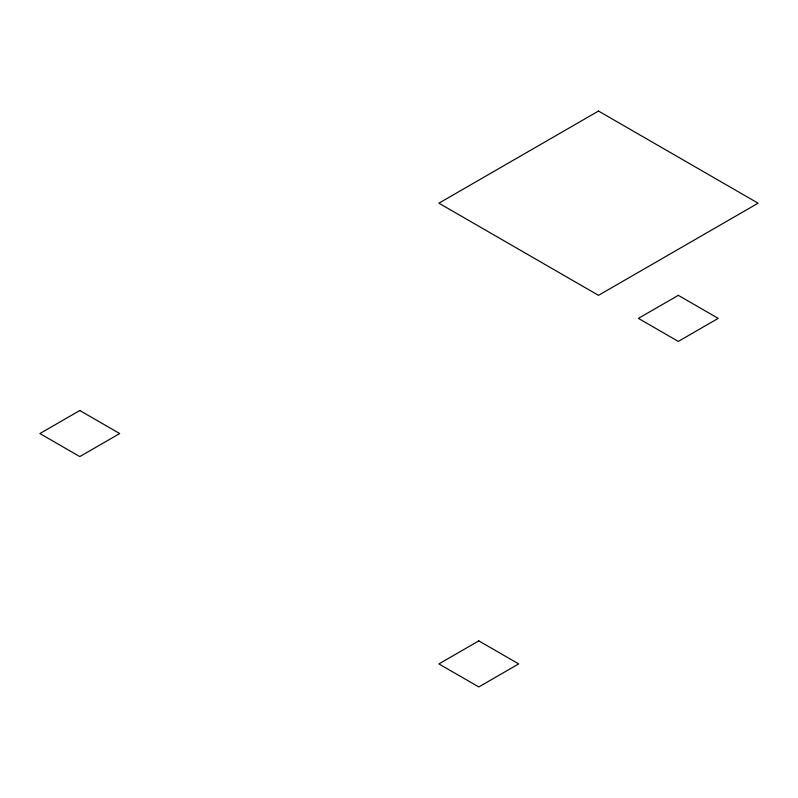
<?xml version="1.0" encoding="UTF-8"?>
<svg xmlns="http://www.w3.org/2000/svg" width="798" height="798" viewBox="0 0 798 798"><rect width="100%" height="100%" fill="white"/><g stroke="black" fill="none" stroke-linecap="round" stroke-linejoin="round"><path stroke-width="1.2" d="M79.8 410.521L39.9 433.553L79.8 456.586L119.7 433.553L79.8 410.521M598.5 111.052L438.9 203.191L598.5 295.34L758.1 203.191L598.5 111.052M678.3 295.34L638.4 318.372L678.3 341.414L718.2 318.372L678.3 295.34M478.8 640.874L438.9 663.916L478.8 686.948L518.7 663.916L478.8 640.874"/></g></svg>
